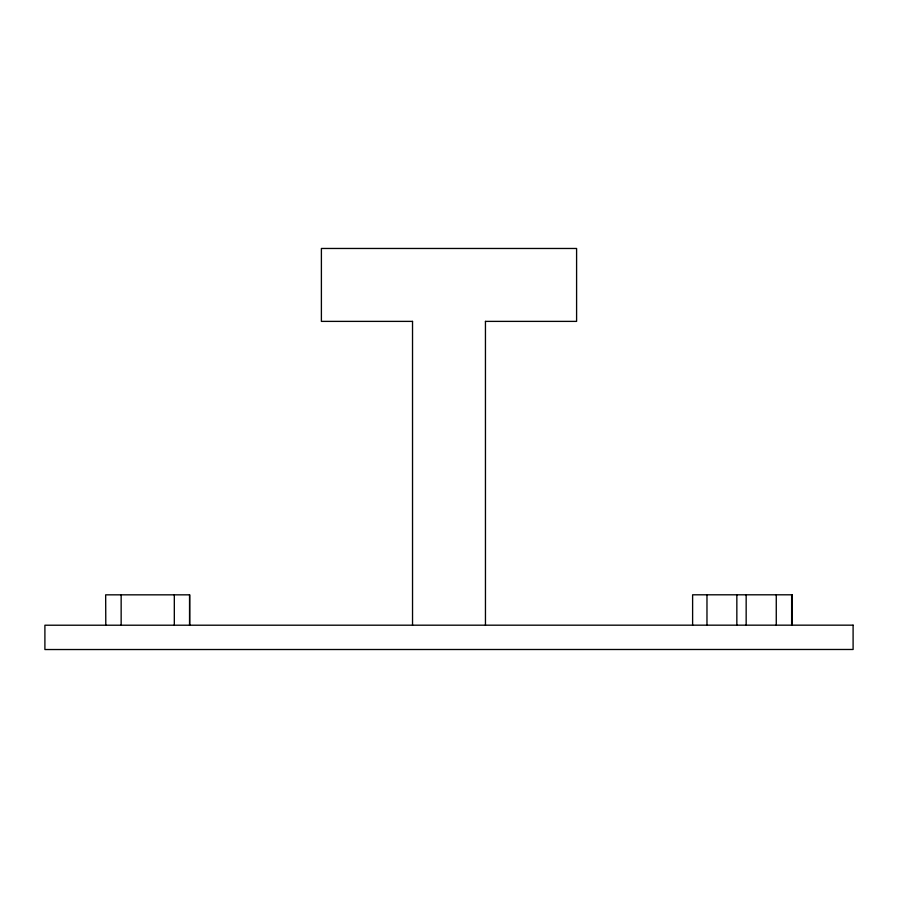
<?xml version="1.0" encoding="UTF-8"?>
<svg xmlns="http://www.w3.org/2000/svg" width="898" height="898" viewBox="0 0 898 898"><rect width="100%" height="100%" fill="white"/><g stroke="black" fill="none" stroke-linecap="round" stroke-linejoin="round"><path stroke-width="1.35" d="M412.53 321.383L321.394 321.383L321.394 248.465L576.595 248.477L576.595 321.383L485.448 321.383M792.328 625.176L792.328 594.802L692.616 594.802L692.616 625.176M792.014 594.802L792.014 625.176M791.632 594.802L791.632 625.176M776.265 594.802L776.265 625.176M746.159 594.802L746.159 625.176M736.843 594.802L736.843 625.176M706.973 594.802L706.973 625.176M485.448 321.383L485.459 625.199M412.53 321.383L412.541 625.199M189.68 625.221L189.68 594.835L105.661 594.835L105.796 625.221M189.545 594.835L189.545 625.221M174.313 594.835L174.313 625.221M121.151 594.835L121.151 625.221M853.1 625.165L44.9 625.221L44.9 649.535L853.1 649.479L853.1 625.165"/></g></svg>
